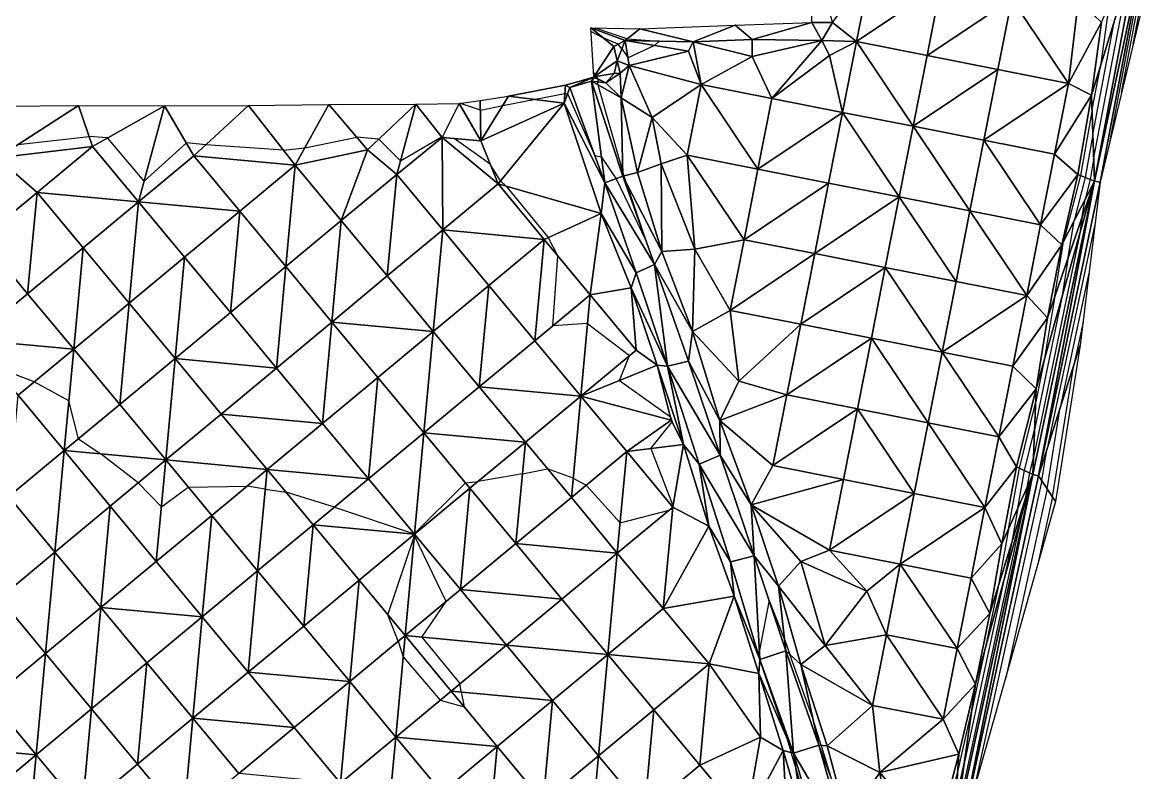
# Model space of a CAD drawing. Extents: x 452550 to 453808, y 451368 to 453069.
# Drawn here: x 453641.5 to 453797.6, y 452101.4 to 452205.6 of the extents above; entities that cross this region are included whole.
import ezdxf

# ---------------------------------------------------------------- set-up
doc = ezdxf.new("R2010")
doc.units = 0
doc.header["$LTSCALE"] = 0.35
doc.header["$MEASUREMENT"] = 0
doc.linetypes.add('DASHED', pattern=[5442.857143, 3628.571429, -1814.285714])
doc.layers.add('Default', color=42, linetype='Continuous', lineweight=25)
doc.layers.add('FPS_Contours-Minor', color=40, linetype='DASHED', lineweight=25)

msp = doc.modelspace()

# ---------------------------------------------------------------- linework, layer by layer
at = {"layer": 'Default', "color": 8, "linetype": 'Continuous', "lineweight": 25}
for points in [[(453789.96, 452195.47, 14.29), (453791.32, 452205.62, 14.32), (453796.8, 452217.73, 12.6)], [(453790.34, 452183.52, 12.57), (453789.96, 452195.47, 14.29), (453796.8, 452217.73, 12.6)], [(453797.58, 452217.56, 12.6), (453790.34, 452183.52, 12.57), (453796.8, 452217.73, 12.6)], [(453797.58, 452217.56, 12.6), (453791.12, 452183.37, 12.57), (453790.34, 452183.52, 12.57)], [(453797.58, 452217.56, 12.6), (453796.7, 452206.58, 14.3), (453791.12, 452183.37, 12.57)], [(453751.12, 452205.56, 14.05), (453751.18, 452214.4, 14.26), (453753.98, 452205.56, 14.11)], [(453759.23, 452212.71, 14.02), (453757.3, 452202.9, 14.06), (453753.98, 452205.56, 14.11)], [(453759.23, 452212.71, 14.02), (453769.04, 452210.78, 14.05), (453757.3, 452202.9, 14.06)], [(453769.04, 452210.78, 14.05), (453767.11, 452200.96, 14.08), (453757.3, 452202.9, 14.06)], [(453769.04, 452210.78, 14.05), (453778.86, 452208.84, 14.13), (453767.11, 452200.96, 14.08)], [(453778.86, 452208.84, 14.13), (453776.92, 452199.03, 14.11), (453767.11, 452200.96, 14.08)], [(453778.86, 452208.84, 14.13), (453786.73, 452197.1, 14.22), (453776.92, 452199.03, 14.11)], [(453786.73, 452197.1, 14.22), (453778.86, 452208.84, 14.13), (453788.07, 452208.46, 14.24)], [(453786.73, 452197.1, 14.22), (453788.07, 452208.46, 14.24), (453791.32, 452205.62, 14.32)], [(453720.85, 452198.02, 14.55), (453720.42, 452204.8, 13.96), (453723.59, 452202.21, 14.04)], [(453720.42, 452204.8, 13.96), (453725.18, 452203.07, 13.94), (453723.59, 452202.21, 14.04)], [(453720.42, 452204.8, 13.96), (453727.23, 452204.68, 14.42), (453725.18, 452203.07, 13.94)], [(453727.23, 452204.68, 14.42), (453734.61, 452202.86, 14.06), (453725.18, 452203.07, 13.94)], [(453727.23, 452204.68, 14.42), (453740.46, 452205.2, 14.27), (453734.61, 452202.86, 14.06)], [(453740.46, 452205.2, 14.27), (453742.82, 452203.22, 14.1), (453734.61, 452202.86, 14.06)], [(453740.46, 452205.2, 14.27), (453751.12, 452205.56, 14.05), (453742.82, 452203.22, 14.1)], [(453751.12, 452205.56, 14.05), (453752.49, 452203.08, 14.21), (453742.82, 452203.22, 14.1)], [(453751.12, 452205.56, 14.05), (453753.98, 452205.56, 14.11), (453752.49, 452203.08, 14.21)], [(453753.98, 452205.56, 14.11), (453757.3, 452202.9, 14.06), (453752.49, 452203.08, 14.21)], [(453789.96, 452195.47, 14.29), (453786.73, 452197.1, 14.22), (453791.32, 452205.62, 14.32)], [(453723.59, 452202.21, 14.04), (453725.18, 452203.07, 13.94), (453724.05, 452200.26, 14.08)], [(453725.18, 452203.07, 13.94), (453725.76, 452199.61, 14.03), (453724.05, 452200.26, 14.08)], [(453733.97, 452201.56, 14.07), (453725.76, 452199.61, 14.03), (453725.18, 452203.07, 13.94)], [(453734.61, 452202.86, 14.06), (453733.97, 452201.56, 14.07), (453725.18, 452203.07, 13.94)], [(453742.82, 452203.22, 14.1), (453742.84, 452200.84, 14.09), (453734.61, 452202.86, 14.06)], [(453752.49, 452203.08, 14.21), (453742.84, 452200.84, 14.09), (453742.82, 452203.22, 14.1)], [(453745.56, 452195.02, 14.04), (453742.84, 452200.84, 14.09), (453752.49, 452203.08, 14.21)], [(453753.55, 452200.98, 14.09), (453745.56, 452195.02, 14.04), (453752.49, 452203.08, 14.21)], [(453757.3, 452202.9, 14.06), (453753.55, 452200.98, 14.09), (453752.49, 452203.08, 14.21)], [(453720.85, 452198.02, 14.55), (453723.59, 452202.21, 14.04), (453724.05, 452200.26, 14.08)], [(453735.74, 452196.95, 14.05), (453725.76, 452199.61, 14.03), (453733.97, 452201.56, 14.07)], [(453735.74, 452196.95, 14.05), (453733.97, 452201.56, 14.07), (453734.61, 452202.86, 14.06)], [(453742.84, 452200.84, 14.09), (453735.74, 452196.95, 14.05), (453734.61, 452202.86, 14.06)], [(453757.3, 452202.9, 14.06), (453755.37, 452193.08, 14.04), (453753.55, 452200.98, 14.09)], [(453757.3, 452202.9, 14.06), (453765.18, 452191.15, 14.07), (453755.37, 452193.08, 14.04)], [(453767.11, 452200.96, 14.08), (453765.18, 452191.15, 14.07), (453757.3, 452202.9, 14.06)], [(453720.85, 452198.02, 14.55), (453724.05, 452200.26, 14.08), (453723.67, 452198.48, 14.18)], [(453724.05, 452200.26, 14.08), (453724.49, 452198.52, 14.15), (453723.67, 452198.48, 14.18)], [(453724.05, 452200.26, 14.08), (453725.76, 452199.61, 14.03), (453724.49, 452198.52, 14.15)], [(453745.56, 452195.02, 14.04), (453735.74, 452196.95, 14.05), (453742.84, 452200.84, 14.09)], [(453755.37, 452193.08, 14.04), (453745.56, 452195.02, 14.04), (453753.55, 452200.98, 14.09)], [(453767.11, 452200.96, 14.08), (453776.92, 452199.03, 14.11), (453765.18, 452191.15, 14.07)], [(453722.48, 452197.16, 14.37), (453720.85, 452198.02, 14.55), (453723.67, 452198.48, 14.18)], [(453722.48, 452197.16, 14.37), (453724.49, 452198.52, 14.15), (453724.63, 452195.1, 14.13)], [(453724.49, 452198.52, 14.15), (453722.48, 452197.16, 14.37), (453723.67, 452198.48, 14.18)], [(453724.49, 452198.52, 14.15), (453725.76, 452199.61, 14.03), (453724.63, 452195.1, 14.13)], [(453725.76, 452199.61, 14.03), (453728.91, 452192.38, 14.08), (453724.63, 452195.1, 14.13)], [(453725.76, 452199.61, 14.03), (453735.74, 452196.95, 14.05), (453728.91, 452192.38, 14.08)], [(453776.92, 452199.03, 14.11), (453774.99, 452189.22, 14.05), (453765.18, 452191.15, 14.07)], [(453776.92, 452199.03, 14.11), (453786.73, 452197.1, 14.22), (453774.99, 452189.22, 14.05)], [(453709, 452195.31, 14.63), (453716.89, 452196.86, 14.62), (453716.89, 452196.84, 14.62)], [(453709, 452195.31, 14.63), (453716.89, 452196.84, 14.62), (453716.69, 452194.34, 14.35)], [(453716.89, 452196.84, 14.62), (453717.48, 452196.53, 14.59), (453716.69, 452194.34, 14.35)], [(453720.75, 452197.92, 14.58), (453716.89, 452196.86, 14.62), (453720.85, 452198.02, 14.55)], [(453716.89, 452196.86, 14.62), (453720.75, 452197.92, 14.58), (453717.48, 452196.53, 14.59)], [(453716.89, 452196.84, 14.62), (453716.89, 452196.86, 14.62), (453717.48, 452196.53, 14.59)], [(453720.75, 452197.92, 14.58), (453720.5, 452197.43, 14.6), (453717.48, 452196.53, 14.59)], [(453720.5, 452197.43, 14.6), (453722.34, 452183.31, 14.47), (453717.48, 452196.53, 14.59)], [(453722.48, 452197.16, 14.37), (453720.5, 452197.43, 14.6), (453720.88, 452197.92, 14.58)], [(453720.5, 452197.43, 14.6), (453720.75, 452197.92, 14.58), (453720.88, 452197.92, 14.58)], [(453720.5, 452197.43, 14.6), (453722.48, 452197.16, 14.37), (453724.63, 452195.1, 14.13)], [(453720.5, 452197.43, 14.6), (453724.88, 452184.21, 14.52), (453722.34, 452183.31, 14.47)], [(453720.5, 452197.43, 14.6), (453724.63, 452195.1, 14.13), (453724.88, 452184.21, 14.52)], [(453720.75, 452197.92, 14.58), (453720.85, 452198.02, 14.55), (453720.88, 452197.92, 14.58)], [(453720.85, 452198.02, 14.55), (453722.48, 452197.16, 14.37), (453720.88, 452197.92, 14.58)], [(453735.74, 452196.95, 14.05), (453733.81, 452187.14, 14.07), (453728.91, 452192.38, 14.08)], [(453735.74, 452196.95, 14.05), (453743.62, 452185.21, 14.02), (453733.81, 452187.14, 14.07)], [(453745.56, 452195.02, 14.04), (453743.62, 452185.21, 14.02), (453735.74, 452196.95, 14.05)], [(453786.73, 452197.1, 14.22), (453784.8, 452187.29, 14.11), (453774.99, 452189.22, 14.05)], [(453784.8, 452187.29, 14.11), (453786.73, 452197.1, 14.22), (453789.96, 452195.47, 14.29)], [(453705.12, 452189.13, 14.02), (453705.06, 452194.71, 14.65), (453709, 452195.31, 14.63)], [(453705.12, 452189.13, 14.02), (453709, 452195.31, 14.63), (453716.69, 452194.34, 14.35)], [(453722.34, 452183.31, 14.47), (453716.69, 452194.34, 14.35), (453717.48, 452196.53, 14.59)], [(453788.06, 452184.43, 14.24), (453784.8, 452187.29, 14.11), (453789.96, 452195.47, 14.29)], [(453788.06, 452184.43, 14.24), (453789.96, 452195.47, 14.29), (453790.34, 452183.52, 12.57)], [(453637.96, 452186.78, 13.9), (453638.57, 452193.93, 14.19), (453649.25, 452194.02, 14.28)], [(453651.21, 452188.36, 13.91), (453637.96, 452186.78, 13.9), (453649.25, 452194.02, 14.28)], [(453651.21, 452188.36, 13.91), (453649.25, 452194.02, 14.28), (453661.22, 452193.98, 14.35)], [(453657.6, 452180.66, 13.9), (453651.21, 452188.36, 13.91), (453661.22, 452193.98, 14.35)], [(453665.29, 452187.05, 13.88), (453657.6, 452180.66, 13.9), (453661.22, 452193.98, 14.35)], [(453665.29, 452187.05, 13.88), (453661.22, 452193.98, 14.35), (453672.9, 452194.02, 14.43)], [(453679.38, 452185.75, 13.85), (453665.29, 452187.05, 13.88), (453672.9, 452194.02, 14.43)], [(453679.38, 452185.75, 13.85), (453672.9, 452194.02, 14.43), (453684.05, 452194.18, 14.36)], [(453689.42, 452187.9, 13.86), (453679.38, 452185.75, 13.85), (453684.05, 452194.18, 14.36)], [(453689.42, 452187.9, 13.86), (453684.05, 452194.18, 14.36), (453696.1, 452194.24, 14.46)], [(453693.46, 452184.44, 13.89), (453689.42, 452187.9, 13.86), (453696.1, 452194.24, 14.46)], [(453699.75, 452189.61, 13.99), (453693.46, 452184.44, 13.89), (453696.1, 452194.24, 14.46)], [(453699.75, 452189.61, 13.99), (453696.1, 452194.24, 14.46), (453702.13, 452194.33, 14.5)], [(453705.12, 452189.13, 14.02), (453699.75, 452189.61, 13.99), (453702.13, 452194.33, 14.5)], [(453705.12, 452189.13, 14.02), (453702.13, 452194.33, 14.5), (453705.06, 452194.71, 14.65)], [(453707.54, 452183.14, 13.99), (453705.12, 452189.13, 14.02), (453716.69, 452194.34, 14.35)], [(453707.54, 452183.14, 13.99), (453716.69, 452194.34, 14.35), (453721.83, 452179.06, 14.16)], [(453716.69, 452194.34, 14.35), (453722.34, 452183.31, 14.47), (453721.83, 452179.06, 14.16)], [(453728.91, 452192.38, 14.08), (453726.88, 452184.73, 14.2), (453724.63, 452195.1, 14.13)], [(453726.88, 452184.73, 14.2), (453724.88, 452184.21, 14.52), (453724.63, 452195.1, 14.13)], [(453745.56, 452195.02, 14.04), (453755.37, 452193.08, 14.04), (453743.62, 452185.21, 14.02)], [(453728.91, 452192.38, 14.08), (453730.18, 452185.93, 14.11), (453726.88, 452184.73, 14.2)], [(453733.81, 452187.14, 14.07), (453730.18, 452185.93, 14.11), (453728.91, 452192.38, 14.08)], [(453755.37, 452193.08, 14.04), (453753.43, 452183.27, 14.01), (453743.62, 452185.21, 14.02)], [(453755.37, 452193.08, 14.04), (453763.25, 452181.34, 14.05), (453753.43, 452183.27, 14.01)], [(453765.18, 452191.15, 14.07), (453763.25, 452181.34, 14.05), (453755.37, 452193.08, 14.04)], [(453765.18, 452191.15, 14.07), (453773.06, 452179.41, 14.06), (453763.25, 452181.34, 14.05)], [(453774.99, 452189.22, 14.05), (453773.06, 452179.41, 14.06), (453765.18, 452191.15, 14.07)], [(453699.85, 452176.75, 13.9), (453693.46, 452184.44, 13.89), (453699.75, 452189.61, 13.99)], [(453707.54, 452183.14, 13.99), (453699.85, 452176.75, 13.9), (453699.75, 452189.61, 13.99)], [(453705.12, 452189.13, 14.02), (453707.54, 452183.14, 13.99), (453699.75, 452189.61, 13.99)], [(453774.99, 452189.22, 14.05), (453782.87, 452177.48, 14.16), (453773.06, 452179.41, 14.06)], [(453784.8, 452187.29, 14.11), (453782.87, 452177.48, 14.16), (453774.99, 452189.22, 14.05)], [(453651.21, 452188.36, 13.91), (453643.52, 452181.97, 13.94), (453637.96, 452186.78, 13.9)], [(453651.21, 452188.36, 13.91), (453657.6, 452180.66, 13.9), (453643.52, 452181.97, 13.94)], [(453685.76, 452178.05, 13.87), (453679.38, 452185.75, 13.85), (453689.42, 452187.9, 13.86)], [(453693.46, 452184.44, 13.89), (453685.76, 452178.05, 13.87), (453689.42, 452187.9, 13.86)], [(453643.52, 452181.97, 13.94), (453635.82, 452175.58, 13.92), (453637.96, 452186.78, 13.9)], [(453665.29, 452187.05, 13.88), (453671.68, 452179.36, 13.89), (453657.6, 452180.66, 13.9)], [(453665.29, 452187.05, 13.88), (453679.38, 452185.75, 13.85), (453671.68, 452179.36, 13.89)], [(453730.18, 452185.93, 14.11), (453730.28, 452173.77, 14.24), (453726.88, 452184.73, 14.2)], [(453730.18, 452185.93, 14.11), (453733.81, 452187.14, 14.07), (453734.86, 452174.09, 14.13)], [(453730.18, 452185.93, 14.11), (453734.86, 452174.09, 14.13), (453730.28, 452173.77, 14.24)], [(453743.62, 452185.21, 14.02), (453741.69, 452175.39, 14.07), (453733.81, 452187.14, 14.07)], [(453733.81, 452187.14, 14.07), (453741.69, 452175.39, 14.07), (453734.86, 452174.09, 14.13)], [(453782.87, 452177.48, 14.16), (453784.8, 452187.29, 14.11), (453788.06, 452184.43, 14.24)], [(453671.68, 452179.36, 13.89), (453679.38, 452185.75, 13.85), (453678.07, 452171.66, 13.91)], [(453679.38, 452185.75, 13.85), (453685.76, 452178.05, 13.87), (453678.07, 452171.66, 13.91)], [(453685.76, 452178.05, 13.87), (453693.46, 452184.44, 13.89), (453692.15, 452170.36, 13.92)], [(453693.46, 452184.44, 13.89), (453699.85, 452176.75, 13.9), (453692.15, 452170.36, 13.92)], [(453724.88, 452184.21, 14.52), (453726.88, 452184.73, 14.2), (453730.28, 452173.77, 14.24)], [(453743.62, 452185.21, 14.02), (453753.43, 452183.27, 14.01), (453741.69, 452175.39, 14.07)], [(453785.81, 452174.7, 14.08), (453782.87, 452177.48, 14.16), (453788.06, 452184.43, 14.24)], [(453790.34, 452183.52, 12.57), (453785.81, 452174.7, 14.08), (453788.06, 452184.43, 14.24)], [(453707.54, 452183.14, 13.99), (453713.93, 452175.44, 13.99), (453699.85, 452176.75, 13.9)], [(453721.83, 452179.06, 14.16), (453713.93, 452175.44, 13.99), (453707.54, 452183.14, 13.99)], [(453726.69, 452170.8, 14.43), (453721.83, 452179.06, 14.16), (453722.34, 452183.31, 14.47)], [(453722.34, 452183.31, 14.47), (453724.88, 452184.21, 14.52), (453729.25, 452171.94, 14.49)], [(453729.25, 452171.94, 14.49), (453726.69, 452170.8, 14.43), (453722.34, 452183.31, 14.47)], [(453724.88, 452184.21, 14.52), (453730.28, 452173.77, 14.24), (453729.25, 452171.94, 14.49)], [(453753.43, 452183.27, 14.01), (453751.5, 452173.46, 14.02), (453741.69, 452175.39, 14.07)], [(453753.43, 452183.27, 14.01), (453763.25, 452181.34, 14.05), (453751.5, 452173.46, 14.02)], [(453781.79, 452142.8, 12.69), (453782.26, 452154.67, 14.23), (453790.34, 452183.52, 12.57)], [(453782.57, 452142.63, 12.69), (453781.79, 452142.8, 12.69), (453790.34, 452183.52, 12.57)], [(453782.26, 452154.67, 14.23), (453783.85, 452164.56, 14.24), (453790.34, 452183.52, 12.57)], [(453790.34, 452183.52, 12.57), (453791.12, 452183.37, 12.57), (453782.57, 452142.63, 12.69)], [(453791.12, 452183.37, 12.57), (453788.38, 452160.77, 14.24), (453782.57, 452142.63, 12.69)], [(453783.85, 452164.56, 14.24), (453785.81, 452174.7, 14.08), (453790.34, 452183.52, 12.57)], [(453635.82, 452175.58, 13.92), (453643.52, 452181.97, 13.94), (453642.21, 452167.89, 13.96)], [(453643.52, 452181.97, 13.94), (453649.91, 452174.27, 13.9), (453642.21, 452167.89, 13.96)], [(453643.52, 452181.97, 13.94), (453657.6, 452180.66, 13.9), (453649.91, 452174.27, 13.9)], [(453763.25, 452181.34, 14.05), (453761.31, 452171.53, 14.04), (453751.5, 452173.46, 14.02)], [(453763.25, 452181.34, 14.05), (453771.13, 452169.6, 14.07), (453761.31, 452171.53, 14.04)], [(453773.06, 452179.41, 14.06), (453771.13, 452169.6, 14.07), (453763.25, 452181.34, 14.05)], [(453649.91, 452174.27, 13.9), (453657.6, 452180.66, 13.9), (453656.29, 452166.58, 13.94)], [(453657.6, 452180.66, 13.9), (453663.99, 452172.97, 13.92), (453656.29, 452166.58, 13.94)], [(453657.6, 452180.66, 13.9), (453671.68, 452179.36, 13.89), (453663.99, 452172.97, 13.92)], [(453663.99, 452172.97, 13.92), (453671.68, 452179.36, 13.89), (453670.38, 452165.28, 13.95)], [(453671.68, 452179.36, 13.89), (453678.07, 452171.66, 13.91), (453670.38, 452165.28, 13.95)], [(453678.07, 452171.66, 13.91), (453685.76, 452178.05, 13.87), (453684.46, 452163.97, 13.92)], [(453685.76, 452178.05, 13.87), (453692.15, 452170.36, 13.92), (453684.46, 452163.97, 13.92)], [(453720.32, 452167.75, 14.03), (453713.93, 452175.44, 13.99), (453721.83, 452179.06, 14.16)], [(453720.32, 452167.75, 14.03), (453721.83, 452179.06, 14.16), (453726, 452168.71, 14.15)], [(453721.83, 452179.06, 14.16), (453726.69, 452170.8, 14.43), (453726, 452168.71, 14.15)], [(453773.06, 452179.41, 14.06), (453780.94, 452167.66, 14.18), (453771.13, 452169.6, 14.07)], [(453782.87, 452177.48, 14.16), (453780.94, 452167.66, 14.18), (453773.06, 452179.41, 14.06)], [(453692.15, 452170.36, 13.92), (453699.85, 452176.75, 13.9), (453698.54, 452162.67, 13.98)], [(453699.85, 452176.75, 13.9), (453706.23, 452169.05, 13.97), (453698.54, 452162.67, 13.98)], [(453699.85, 452176.75, 13.9), (453713.93, 452175.44, 13.99), (453706.23, 452169.05, 13.97)], [(453780.94, 452167.66, 14.18), (453782.87, 452177.48, 14.16), (453785.81, 452174.7, 14.08)], [(453635.82, 452175.58, 13.92), (453642.21, 452167.89, 13.96), (453634.52, 452161.5, 13.99)], [(453706.23, 452169.05, 13.97), (453713.93, 452175.44, 13.99), (453712.62, 452161.36, 13.99)], [(453713.93, 452175.44, 13.99), (453720.32, 452167.75, 14.03), (453712.62, 452161.36, 13.99)], [(453741.69, 452175.39, 14.07), (453739.76, 452165.58, 14.06), (453734.86, 452174.09, 14.13)], [(453741.69, 452175.39, 14.07), (453751.5, 452173.46, 14.02), (453739.76, 452165.58, 14.06)], [(453642.21, 452167.89, 13.96), (453649.91, 452174.27, 13.9), (453648.6, 452160.19, 13.98)], [(453649.91, 452174.27, 13.9), (453656.29, 452166.58, 13.94), (453648.6, 452160.19, 13.98)], [(453734.54, 452162.64, 14.2), (453729.25, 452171.94, 14.49), (453730.28, 452173.77, 14.24)], [(453734.86, 452174.09, 14.13), (453734.54, 452162.64, 14.2), (453730.28, 452173.77, 14.24)], [(453734.86, 452174.09, 14.13), (453739.76, 452165.58, 14.06), (453734.54, 452162.64, 14.2)], [(453751.5, 452173.46, 14.02), (453749.57, 452163.65, 14.04), (453739.76, 452165.58, 14.06)], [(453751.5, 452173.46, 14.02), (453761.31, 452171.53, 14.04), (453749.57, 452163.65, 14.04)], [(453783.85, 452164.56, 14.24), (453780.94, 452167.66, 14.18), (453785.81, 452174.7, 14.08)], [(453656.29, 452166.58, 13.94), (453663.99, 452172.97, 13.92), (453662.68, 452158.89, 13.94)], [(453663.99, 452172.97, 13.92), (453670.38, 452165.28, 13.95), (453662.68, 452158.89, 13.94)], [(453729.25, 452171.94, 14.49), (453731.06, 452157.83, 14.39), (453726.69, 452170.8, 14.43)], [(453729.25, 452171.94, 14.49), (453733.97, 452158.53, 14.47), (453731.06, 452157.83, 14.39)], [(453729.25, 452171.94, 14.49), (453734.54, 452162.64, 14.2), (453733.97, 452158.53, 14.47)], [(453670.38, 452165.28, 13.95), (453678.07, 452171.66, 13.91), (453676.77, 452157.58, 13.95)], [(453678.07, 452171.66, 13.91), (453684.46, 452163.97, 13.92), (453676.77, 452157.58, 13.95)], [(453692.15, 452170.36, 13.92), (453698.54, 452162.67, 13.98), (453684.46, 452163.97, 13.92)], [(453731.06, 452157.83, 14.39), (453726, 452168.71, 14.15), (453726.69, 452170.8, 14.43)], [(453761.31, 452171.53, 14.04), (453759.38, 452161.72, 14.05), (453749.57, 452163.65, 14.04)], [(453761.31, 452171.53, 14.04), (453769.19, 452159.79, 14.1), (453759.38, 452161.72, 14.05)], [(453771.13, 452169.6, 14.07), (453769.19, 452159.79, 14.1), (453761.31, 452171.53, 14.04)], [(453698.54, 452162.67, 13.98), (453706.23, 452169.05, 13.97), (453704.93, 452154.97, 13.97)], [(453706.23, 452169.05, 13.97), (453712.62, 452161.36, 13.99), (453704.93, 452154.97, 13.97)], [(453726.7, 452160.05, 14.01), (453720.32, 452167.75, 14.03), (453726, 452168.71, 14.15)], [(453726, 452168.71, 14.15), (453731.06, 452157.83, 14.39), (453729.62, 452157.98, 14.07)], [(453726.7, 452160.05, 14.01), (453726, 452168.71, 14.15), (453729.62, 452157.98, 14.07)], [(453771.13, 452169.6, 14.07), (453780.94, 452167.66, 14.18), (453769.19, 452159.79, 14.1)], [(453642.21, 452167.89, 13.96), (453648.6, 452160.19, 13.98), (453634.52, 452161.5, 13.99)], [(453712.62, 452161.36, 13.99), (453720.32, 452167.75, 14.03), (453719.01, 452153.67, 13.93)], [(453720.32, 452167.75, 14.03), (453726.7, 452160.05, 14.01), (453719.01, 452153.67, 13.93)], [(453780.94, 452167.66, 14.18), (453779, 452157.85, 14.18), (453769.19, 452159.79, 14.1)], [(453779, 452157.85, 14.18), (453780.94, 452167.66, 14.18), (453783.85, 452164.56, 14.24)], [(453648.6, 452160.19, 13.98), (453656.29, 452166.58, 13.94), (453654.99, 452152.5, 13.95)], [(453656.29, 452166.58, 13.94), (453662.68, 452158.89, 13.94), (453654.99, 452152.5, 13.95)], [(453739.76, 452165.58, 14.06), (453740.97, 452155.76, 14.07), (453734.54, 452162.64, 14.2)], [(453739.76, 452165.58, 14.06), (453749.57, 452163.65, 14.04), (453740.97, 452155.76, 14.07)], [(453670.38, 452165.28, 13.95), (453676.77, 452157.58, 13.95), (453662.68, 452158.89, 13.94)], [(453676.77, 452157.58, 13.95), (453684.46, 452163.97, 13.92), (453683.15, 452149.89, 13.95)], [(453684.46, 452163.97, 13.92), (453690.85, 452156.28, 13.94), (453683.15, 452149.89, 13.95)], [(453684.46, 452163.97, 13.92), (453698.54, 452162.67, 13.98), (453690.85, 452156.28, 13.94)], [(453782.26, 452154.67, 14.23), (453779, 452157.85, 14.18), (453783.85, 452164.56, 14.24)], [(453690.85, 452156.28, 13.94), (453698.54, 452162.67, 13.98), (453697.24, 452148.58, 13.97)], [(453698.54, 452162.67, 13.98), (453704.93, 452154.97, 13.97), (453697.24, 452148.58, 13.97)], [(453738.32, 452150.3, 14.17), (453733.97, 452158.53, 14.47), (453734.54, 452162.64, 14.2)], [(453740.97, 452155.76, 14.07), (453738.32, 452150.3, 14.17), (453734.54, 452162.64, 14.2)], [(453749.57, 452163.65, 14.04), (453747.64, 452153.84, 14.06), (453740.97, 452155.76, 14.07)], [(453749.57, 452163.65, 14.04), (453759.38, 452161.72, 14.05), (453747.64, 452153.84, 14.06)], [(453634.52, 452161.5, 13.99), (453648.6, 452160.19, 13.98), (453640.91, 452153.8, 14.01)], [(453712.62, 452161.36, 13.99), (453719.01, 452153.67, 13.93), (453704.93, 452154.97, 13.97)], [(453759.38, 452161.72, 14.05), (453757.45, 452151.91, 14.05), (453747.64, 452153.84, 14.06)], [(453759.38, 452161.72, 14.05), (453767.26, 452149.97, 14.08), (453757.45, 452151.91, 14.05)], [(453769.19, 452159.79, 14.1), (453767.26, 452149.97, 14.08), (453759.38, 452161.72, 14.05)], [(453640.91, 452153.8, 14.01), (453648.6, 452160.19, 13.98), (453647.3, 452146.11, 14.02)], [(453648.6, 452160.19, 13.98), (453654.99, 452152.5, 13.95), (453647.3, 452146.11, 14.02)], [(453719.01, 452153.67, 13.93), (453726.7, 452160.05, 14.01), (453729.62, 452157.98, 14.07)], [(453769.19, 452159.79, 14.1), (453777.07, 452148.04, 14.14), (453767.26, 452149.97, 14.08)], [(453779, 452157.85, 14.18), (453777.07, 452148.04, 14.14), (453769.19, 452159.79, 14.1)], [(453788.38, 452160.77, 14.24), (453784.95, 452139.05, 14.29), (453782.57, 452142.63, 12.69)], [(453654.99, 452152.5, 13.95), (453662.68, 452158.89, 13.94), (453661.38, 452144.81, 13.97)], [(453662.68, 452158.89, 13.94), (453669.07, 452151.19, 13.94), (453661.38, 452144.81, 13.97)], [(453662.68, 452158.89, 13.94), (453676.77, 452157.58, 13.95), (453669.07, 452151.19, 13.94)], [(453731.58, 452150.33, 14), (453719.01, 452153.67, 13.93), (453729.62, 452157.98, 14.07)], [(453731.58, 452150.33, 14), (453729.62, 452157.98, 14.07), (453733.3, 452146.98, 14.06)], [(453729.62, 452157.98, 14.07), (453731.06, 452157.83, 14.39), (453733.3, 452146.98, 14.06)], [(453731.06, 452157.83, 14.39), (453733.97, 452158.53, 14.47), (453738.37, 452145.48, 14.43)], [(453735.44, 452144.21, 14.35), (453733.3, 452146.98, 14.06), (453731.06, 452157.83, 14.39)], [(453738.37, 452145.48, 14.43), (453735.44, 452144.21, 14.35), (453731.06, 452157.83, 14.39)], [(453733.97, 452158.53, 14.47), (453738.32, 452150.3, 14.17), (453738.37, 452145.48, 14.43)], [(453777.07, 452148.04, 14.14), (453779, 452157.85, 14.18), (453782.26, 452154.67, 14.23)], [(453676.77, 452157.58, 13.95), (453683.15, 452149.89, 13.95), (453669.07, 452151.19, 13.94)], [(453683.15, 452149.89, 13.95), (453690.85, 452156.28, 13.94), (453689.54, 452142.2, 13.96)], [(453690.85, 452156.28, 13.94), (453697.24, 452148.58, 13.97), (453689.54, 452142.2, 13.96)], [(453704.93, 452154.97, 13.97), (453711.32, 452147.28, 13.98), (453697.24, 452148.58, 13.97)], [(453704.93, 452154.97, 13.97), (453719.01, 452153.67, 13.93), (453711.32, 452147.28, 13.98)], [(453740.97, 452155.76, 14.07), (453747.64, 452153.84, 14.06), (453738.32, 452150.3, 14.17)], [(453779.51, 452143.86, 14.31), (453777.07, 452148.04, 14.14), (453782.26, 452154.67, 14.23)], [(453779.51, 452143.86, 14.31), (453782.26, 452154.67, 14.23), (453781.79, 452142.8, 12.69)], [(453640.91, 452153.8, 14.01), (453647.3, 452146.11, 14.02), (453639.6, 452139.72, 14.03)], [(453711.32, 452147.28, 13.98), (453719.01, 452153.67, 13.93), (453717.71, 452139.58, 14.02)], [(453719.01, 452153.67, 13.93), (453725.4, 452145.97, 13.95), (453717.71, 452139.58, 14.02)], [(453725.4, 452145.97, 13.95), (453719.01, 452153.67, 13.93), (453731.58, 452150.33, 14)], [(453747.64, 452153.84, 14.06), (453745.7, 452144.03, 14.06), (453738.32, 452150.3, 14.17)], [(453747.64, 452153.84, 14.06), (453757.45, 452151.91, 14.05), (453745.7, 452144.03, 14.06)], [(453654.99, 452152.5, 13.95), (453661.38, 452144.81, 13.97), (453647.3, 452146.11, 14.02)], [(453757.45, 452151.91, 14.05), (453755.52, 452142.09, 14.06), (453745.7, 452144.03, 14.06)], [(453757.45, 452151.91, 14.05), (453765.33, 452140.16, 14.08), (453755.52, 452142.09, 14.06)], [(453767.26, 452149.97, 14.08), (453765.33, 452140.16, 14.08), (453757.45, 452151.91, 14.05)], [(453669.07, 452151.19, 13.94), (453675.46, 452143.5, 13.98), (453661.38, 452144.81, 13.97)], [(453669.07, 452151.19, 13.94), (453683.15, 452149.89, 13.95), (453675.46, 452143.5, 13.98)], [(453683.15, 452149.89, 13.95), (453689.54, 452142.2, 13.96), (453675.46, 452143.5, 13.98)], [(453725.4, 452145.97, 13.95), (453731.58, 452150.33, 14), (453733.3, 452146.98, 14.06)], [(453742.7, 452138.57, 14.14), (453738.37, 452145.48, 14.43), (453738.32, 452150.3, 14.17)], [(453745.7, 452144.03, 14.06), (453742.7, 452138.57, 14.14), (453738.32, 452150.3, 14.17)], [(453767.26, 452149.97, 14.08), (453775.14, 452138.23, 14.03), (453765.33, 452140.16, 14.08)], [(453777.07, 452148.04, 14.14), (453775.14, 452138.23, 14.03), (453767.26, 452149.97, 14.08)], [(453689.54, 452142.2, 13.96), (453697.24, 452148.58, 13.97), (453695.93, 452134.5, 14)], [(453697.24, 452148.58, 13.97), (453703.62, 452140.89, 14), (453695.93, 452134.5, 14)], [(453697.24, 452148.58, 13.97), (453711.32, 452147.28, 13.98), (453703.62, 452140.89, 14)], [(453703.62, 452140.89, 14), (453711.32, 452147.28, 13.98), (453710.01, 452133.2, 14.04)], [(453711.32, 452147.28, 13.98), (453717.71, 452139.58, 14.02), (453710.01, 452133.2, 14.04)], [(453731.79, 452138.28, 14), (453725.4, 452145.97, 13.95), (453733.3, 452146.98, 14.06)], [(453731.79, 452138.28, 14), (453733.3, 452146.98, 14.06), (453736.78, 452135.62, 14.11)], [(453733.3, 452146.98, 14.06), (453735.44, 452144.21, 14.35), (453736.78, 452135.62, 14.11)], [(453775.14, 452138.23, 14.03), (453777.07, 452148.04, 14.14), (453779.51, 452143.86, 14.31)], [(453639.6, 452139.72, 14.03), (453647.3, 452146.11, 14.02), (453645.99, 452132.03, 14.07)], [(453647.3, 452146.11, 14.02), (453653.68, 452138.42, 14.03), (453645.99, 452132.03, 14.07)], [(453647.3, 452146.11, 14.02), (453661.38, 452144.81, 13.97), (453653.68, 452138.42, 14.03)], [(453717.71, 452139.58, 14.02), (453725.4, 452145.97, 13.95), (453724.09, 452131.89, 14.02)], [(453725.4, 452145.97, 13.95), (453731.79, 452138.28, 14), (453724.09, 452131.89, 14.02)], [(453735.44, 452144.21, 14.35), (453738.37, 452145.48, 14.43), (453743.11, 452131.49, 14.45)], [(453738.37, 452145.48, 14.43), (453742.7, 452138.57, 14.14), (453743.11, 452131.49, 14.45)], [(453653.68, 452138.42, 14.03), (453661.38, 452144.81, 13.97), (453660.07, 452130.72, 14.04)], [(453661.38, 452144.81, 13.97), (453667.77, 452137.11, 14.03), (453660.07, 452130.72, 14.04)], [(453661.38, 452144.81, 13.97), (453675.46, 452143.5, 13.98), (453667.77, 452137.11, 14.03)], [(453743.11, 452131.49, 14.45), (453739.79, 452130.68, 14.39), (453735.44, 452144.21, 14.35)], [(453739.79, 452130.68, 14.39), (453736.78, 452135.62, 14.11), (453735.44, 452144.21, 14.35)], [(453745.7, 452144.03, 14.06), (453755.52, 452142.09, 14.06), (453742.7, 452138.57, 14.14)], [(453777.51, 452133.18, 14.35), (453775.14, 452138.23, 14.03), (453779.51, 452143.86, 14.31)], [(453781.79, 452142.8, 12.69), (453777.51, 452133.18, 14.35), (453779.51, 452143.86, 14.31)], [(453667.77, 452137.11, 14.03), (453675.46, 452143.5, 13.98), (453674.15, 452129.42, 14.08)], [(453675.46, 452143.5, 13.98), (453681.85, 452135.81, 14.03), (453674.15, 452129.42, 14.08)], [(453675.46, 452143.5, 13.98), (453689.54, 452142.2, 13.96), (453681.85, 452135.81, 14.03)], [(453689.54, 452142.2, 13.96), (453695.93, 452134.5, 14), (453681.85, 452135.81, 14.03)], [(453755.52, 452142.09, 14.06), (453753.58, 452132.28, 14.13), (453742.7, 452138.57, 14.14)], [(453755.52, 452142.09, 14.06), (453765.33, 452140.16, 14.08), (453753.58, 452132.28, 14.13)], [(453770.7, 452091.62, 12.76), (453773.84, 452113.68, 14.24), (453781.79, 452142.8, 12.69)], [(453771.48, 452091.45, 12.76), (453770.7, 452091.62, 12.76), (453781.79, 452142.8, 12.69)], [(453781.79, 452142.8, 12.69), (453782.57, 452142.63, 12.69), (453771.48, 452091.45, 12.76)], [(453782.57, 452142.63, 12.69), (453784.95, 452139.05, 14.29), (453771.48, 452091.45, 12.76)], [(453773.84, 452113.68, 14.24), (453775.82, 452123.47, 14.31), (453781.79, 452142.8, 12.69)], [(453775.82, 452123.47, 14.31), (453777.51, 452133.18, 14.35), (453781.79, 452142.8, 12.69)], [(453695.93, 452134.5, 14), (453703.62, 452140.89, 14), (453702.32, 452126.81, 14)], [(453703.62, 452140.89, 14), (453710.01, 452133.2, 14.04), (453702.32, 452126.81, 14)], [(453639.6, 452139.72, 14.03), (453645.99, 452132.03, 14.07), (453638.3, 452125.64, 14.05)], [(453717.71, 452139.58, 14.02), (453724.09, 452131.89, 14.02), (453710.01, 452133.2, 14.04)], [(453765.33, 452140.16, 14.08), (453763.39, 452130.35, 14.12), (453753.58, 452132.28, 14.13)], [(453765.33, 452140.16, 14.08), (453775.14, 452138.23, 14.03), (453763.39, 452130.35, 14.12)], [(453645.99, 452132.03, 14.07), (453653.68, 452138.42, 14.03), (453652.38, 452124.34, 14.07)], [(453653.68, 452138.42, 14.03), (453660.07, 452130.72, 14.04), (453652.38, 452124.34, 14.07)], [(453724.09, 452131.89, 14.02), (453731.79, 452138.28, 14), (453730.48, 452124.2, 14.06)], [(453730.48, 452124.2, 14.06), (453731.79, 452138.28, 14), (453736.78, 452135.62, 14.11)], [(453753.58, 452132.28, 14.13), (453749.58, 452130.73, 14.14), (453742.7, 452138.57, 14.14)], [(453746.47, 452127.31, 14.22), (453743.11, 452131.49, 14.45), (453742.7, 452138.57, 14.14)], [(453749.58, 452130.73, 14.14), (453746.47, 452127.31, 14.22), (453742.7, 452138.57, 14.14)], [(453775.14, 452138.23, 14.03), (453773.21, 452128.42, 14.29), (453763.39, 452130.35, 14.12)], [(453773.21, 452128.42, 14.29), (453775.14, 452138.23, 14.03), (453777.51, 452133.18, 14.35)], [(453660.07, 452130.72, 14.04), (453667.77, 452137.11, 14.03), (453666.46, 452123.03, 14.07)], [(453667.77, 452137.11, 14.03), (453674.15, 452129.42, 14.08), (453666.46, 452123.03, 14.07)], [(453674.15, 452129.42, 14.08), (453681.85, 452135.81, 14.03), (453680.54, 452121.73, 14.1)], [(453681.85, 452135.81, 14.03), (453688.24, 452128.11, 14.02), (453680.54, 452121.73, 14.1)], [(453681.85, 452135.81, 14.03), (453695.93, 452134.5, 14), (453688.24, 452128.11, 14.02)], [(453688.24, 452128.11, 14.02), (453695.93, 452134.5, 14), (453694.62, 452120.42, 13.99)], [(453695.93, 452134.5, 14), (453702.32, 452126.81, 14), (453694.62, 452120.42, 13.99)], [(453730.48, 452124.2, 14.06), (453736.78, 452135.62, 14.11), (453740.32, 452125.91, 14.2)], [(453736.78, 452135.62, 14.11), (453739.79, 452130.68, 14.39), (453740.32, 452125.91, 14.2)], [(453710.01, 452133.2, 14.04), (453716.4, 452125.5, 14.11), (453702.32, 452126.81, 14)], [(453710.01, 452133.2, 14.04), (453724.09, 452131.89, 14.02), (453716.4, 452125.5, 14.11)], [(453775.82, 452123.47, 14.31), (453773.21, 452128.42, 14.29), (453777.51, 452133.18, 14.35)], [(453638.3, 452125.64, 14.05), (453645.99, 452132.03, 14.07), (453644.69, 452117.95, 14.08)], [(453645.99, 452132.03, 14.07), (453652.38, 452124.34, 14.07), (453644.69, 452117.95, 14.08)], [(453716.4, 452125.5, 14.11), (453724.09, 452131.89, 14.02), (453722.79, 452117.81, 14.22)], [(453724.09, 452131.89, 14.02), (453730.48, 452124.2, 14.06), (453722.79, 452117.81, 14.22)], [(453743.11, 452131.49, 14.45), (453743.9, 452117.09, 14.51), (453739.79, 452130.68, 14.39)], [(453743.11, 452131.49, 14.45), (453746.47, 452127.31, 14.22), (453747.5, 452118.3, 14.56)], [(453743.11, 452131.49, 14.45), (453747.5, 452118.3, 14.56), (453743.9, 452117.09, 14.51)], [(453749.58, 452130.73, 14.14), (453753.58, 452132.28, 14.13), (453758.76, 452126.58, 14.15)], [(453753.58, 452132.28, 14.13), (453763.39, 452130.35, 14.12), (453758.76, 452126.58, 14.15)], [(453660.07, 452130.72, 14.04), (453666.46, 452123.03, 14.07), (453652.38, 452124.34, 14.07)], [(453743.9, 452117.09, 14.51), (453740.32, 452125.91, 14.2), (453739.79, 452130.68, 14.39)], [(453749.58, 452130.73, 14.14), (453752.96, 452119.06, 14.19), (453746.47, 452127.31, 14.22)], [(453752.96, 452119.06, 14.19), (453749.58, 452130.73, 14.14), (453758.76, 452126.58, 14.15)], [(453763.39, 452130.35, 14.12), (453761.46, 452120.54, 14.12), (453758.76, 452126.58, 14.15)], [(453763.39, 452130.35, 14.12), (453771.27, 452118.61, 14.17), (453761.46, 452120.54, 14.12)], [(453773.21, 452128.42, 14.29), (453771.27, 452118.61, 14.17), (453763.39, 452130.35, 14.12)], [(453666.46, 452123.03, 14.07), (453674.15, 452129.42, 14.08), (453672.85, 452115.34, 14.12)], [(453674.15, 452129.42, 14.08), (453680.54, 452121.73, 14.1), (453672.85, 452115.34, 14.12)], [(453680.54, 452121.73, 14.1), (453688.24, 452128.11, 14.02), (453686.93, 452114.03, 14.1)], [(453688.24, 452128.11, 14.02), (453694.62, 452120.42, 13.99), (453686.93, 452114.03, 14.1)], [(453771.27, 452118.61, 14.17), (453773.21, 452128.42, 14.29), (453775.82, 452123.47, 14.31)], [(453702.32, 452126.81, 14), (453708.71, 452119.11, 14.07), (453694.62, 452120.42, 13.99)], [(453702.32, 452126.81, 14), (453716.4, 452125.5, 14.11), (453708.71, 452119.11, 14.07)], [(453749.58, 452116.41, 14.32), (453747.5, 452118.3, 14.56), (453746.47, 452127.31, 14.22)], [(453752.96, 452119.06, 14.19), (453749.58, 452116.41, 14.32), (453746.47, 452127.31, 14.22)], [(453761.46, 452120.54, 14.12), (453752.96, 452119.06, 14.19), (453758.76, 452126.58, 14.15)], [(453638.3, 452125.64, 14.05), (453644.69, 452117.95, 14.08), (453636.99, 452111.56, 14.07)], [(453716.4, 452125.5, 14.11), (453722.79, 452117.81, 14.22), (453708.71, 452119.11, 14.07)], [(453736.87, 452116.5, 14.11), (453730.48, 452124.2, 14.06), (453740.32, 452125.91, 14.2)], [(453736.87, 452116.5, 14.11), (453740.32, 452125.91, 14.2), (453743.73, 452115.16, 14.21)], [(453740.32, 452125.91, 14.2), (453743.9, 452117.09, 14.51), (453743.73, 452115.16, 14.21)], [(453644.69, 452117.95, 14.08), (453652.38, 452124.34, 14.07), (453651.07, 452110.25, 14.09)], [(453652.38, 452124.34, 14.07), (453658.77, 452116.64, 14.04), (453651.07, 452110.25, 14.09)], [(453652.38, 452124.34, 14.07), (453666.46, 452123.03, 14.07), (453658.77, 452116.64, 14.04)], [(453730.48, 452124.2, 14.06), (453736.87, 452116.5, 14.11), (453722.79, 452117.81, 14.22)], [(453773.84, 452113.68, 14.24), (453771.27, 452118.61, 14.17), (453775.82, 452123.47, 14.31)], [(453658.77, 452116.64, 14.04), (453666.46, 452123.03, 14.07), (453665.16, 452108.95, 14.09)], [(453666.46, 452123.03, 14.07), (453672.85, 452115.34, 14.12), (453665.16, 452108.95, 14.09)], [(453680.54, 452121.73, 14.1), (453686.93, 452114.03, 14.1), (453672.85, 452115.34, 14.12)], [(453686.93, 452114.03, 14.1), (453694.62, 452120.42, 13.99), (453693.32, 452106.34, 14.05)], [(453694.62, 452120.42, 13.99), (453701.01, 452112.73, 13.99), (453693.32, 452106.34, 14.05)], [(453694.62, 452120.42, 13.99), (453708.71, 452119.11, 14.07), (453701.01, 452112.73, 13.99)], [(453761.46, 452120.54, 14.12), (453759.53, 452110.73, 14.17), (453752.96, 452119.06, 14.19)], [(453761.46, 452120.54, 14.12), (453769.34, 452108.8, 14.19), (453759.53, 452110.73, 14.17)], [(453771.27, 452118.61, 14.17), (453769.34, 452108.8, 14.19), (453761.46, 452120.54, 14.12)], [(453708.71, 452119.11, 14.07), (453715.09, 452111.42, 14.12), (453701.01, 452112.73, 13.99)], [(453708.71, 452119.11, 14.07), (453722.79, 452117.81, 14.22), (453715.09, 452111.42, 14.12)], [(453752.96, 452119.06, 14.19), (453759.53, 452110.73, 14.17), (453749.58, 452116.41, 14.32)], [(453636.99, 452111.56, 14.07), (453644.69, 452117.95, 14.08), (453643.38, 452103.87, 14.11)], [(453644.69, 452117.95, 14.08), (453651.07, 452110.25, 14.09), (453643.38, 452103.87, 14.11)], [(453715.09, 452111.42, 14.12), (453722.79, 452117.81, 14.22), (453721.48, 452103.73, 14.17)], [(453722.79, 452117.81, 14.22), (453729.18, 452110.12, 14.22), (453721.48, 452103.73, 14.17)], [(453722.79, 452117.81, 14.22), (453736.87, 452116.5, 14.11), (453729.18, 452110.12, 14.22)], [(453747.5, 452118.3, 14.56), (453748.58, 452104.08, 14.57), (453743.9, 452117.09, 14.51)], [(453747.5, 452118.3, 14.56), (453749.58, 452116.41, 14.32), (453752.09, 452105.19, 14.59)], [(453747.5, 452118.3, 14.56), (453752.09, 452105.19, 14.59), (453748.58, 452104.08, 14.57)], [(453769.34, 452108.8, 14.19), (453771.27, 452118.61, 14.17), (453773.84, 452113.68, 14.24)], [(453651.07, 452110.25, 14.09), (453658.77, 452116.64, 14.04), (453657.46, 452102.56, 14.08)], [(453658.77, 452116.64, 14.04), (453665.16, 452108.95, 14.09), (453657.46, 452102.56, 14.08)], [(453729.18, 452110.12, 14.22), (453736.87, 452116.5, 14.11), (453735.56, 452102.42, 14.19)], [(453735.56, 452102.42, 14.19), (453736.87, 452116.5, 14.11), (453743.99, 452106.3, 14.22)], [(453743.99, 452106.3, 14.22), (453736.87, 452116.5, 14.11), (453743.73, 452115.16, 14.21)], [(453748.58, 452104.08, 14.57), (453743.73, 452115.16, 14.21), (453743.9, 452117.09, 14.51)], [(453759.53, 452110.73, 14.17), (453753.22, 452105.12, 14.25), (453749.58, 452116.41, 14.32)], [(453753.22, 452105.12, 14.25), (453752.09, 452105.19, 14.59), (453749.58, 452116.41, 14.32)], [(453672.85, 452115.34, 14.12), (453679.24, 452107.64, 14.14), (453665.16, 452108.95, 14.09)], [(453672.85, 452115.34, 14.12), (453686.93, 452114.03, 14.1), (453679.24, 452107.64, 14.14)], [(453679.24, 452107.64, 14.14), (453686.93, 452114.03, 14.1), (453685.63, 452099.95, 14.11)], [(453686.93, 452114.03, 14.1), (453693.32, 452106.34, 14.05), (453685.63, 452099.95, 14.11)], [(453747.1, 452104.48, 14.29), (453743.99, 452106.3, 14.22), (453743.73, 452115.16, 14.21)], [(453748.58, 452104.08, 14.57), (453747.1, 452104.48, 14.29), (453743.73, 452115.16, 14.21)], [(453701.01, 452112.73, 13.99), (453707.4, 452105.03, 14.03), (453693.32, 452106.34, 14.05)], [(453701.01, 452112.73, 13.99), (453715.09, 452111.42, 14.12), (453707.4, 452105.03, 14.03)], [(453771.53, 452103.98, 14.31), (453769.34, 452108.8, 14.19), (453773.84, 452113.68, 14.24)], [(453770.7, 452091.62, 12.76), (453771.53, 452103.98, 14.31), (453773.84, 452113.68, 14.24)], [(453636.99, 452111.56, 14.07), (453643.38, 452103.87, 14.11), (453629.3, 452105.17, 14.17)], [(453707.4, 452105.03, 14.03), (453715.09, 452111.42, 14.12), (453713.79, 452097.34, 14.1)], [(453715.09, 452111.42, 14.12), (453721.48, 452103.73, 14.17), (453713.79, 452097.34, 14.1)], [(453643.38, 452103.87, 14.11), (453651.07, 452110.25, 14.09), (453649.77, 452096.17, 14.12)], [(453651.07, 452110.25, 14.09), (453657.46, 452102.56, 14.08), (453649.77, 452096.17, 14.12)], [(453721.48, 452103.73, 14.17), (453729.18, 452110.12, 14.22), (453727.87, 452096.03, 14.22)], [(453729.18, 452110.12, 14.22), (453735.56, 452102.42, 14.19), (453727.87, 452096.03, 14.22)], [(453759.53, 452110.73, 14.17), (453760.54, 452101.43, 14.21), (453753.22, 452105.12, 14.25)], [(453759.53, 452110.73, 14.17), (453769.34, 452108.8, 14.19), (453760.54, 452101.43, 14.21)], [(453657.46, 452102.56, 14.08), (453665.16, 452108.95, 14.09), (453663.85, 452094.87, 14.12)], [(453665.16, 452108.95, 14.09), (453671.54, 452101.26, 14.12), (453663.85, 452094.87, 14.12)], [(453665.16, 452108.95, 14.09), (453679.24, 452107.64, 14.14), (453671.54, 452101.26, 14.12)], [(453760.54, 452101.43, 14.21), (453769.34, 452108.8, 14.19), (453771.53, 452103.98, 14.31)], [(453679.24, 452107.64, 14.14), (453685.63, 452099.95, 14.11), (453671.54, 452101.26, 14.12)], [(453685.63, 452099.95, 14.11), (453693.32, 452106.34, 14.05), (453692.01, 452092.26, 14.1)], [(453693.32, 452106.34, 14.05), (453699.71, 452098.64, 14.04), (453692.01, 452092.26, 14.1)], [(453693.32, 452106.34, 14.05), (453707.4, 452105.03, 14.03), (453699.71, 452098.64, 14.04)], [(453741.95, 452094.73, 14.19), (453735.56, 452102.42, 14.19), (453743.99, 452106.3, 14.22)], [(453741.95, 452094.73, 14.19), (453743.99, 452106.3, 14.22), (453747.1, 452104.48, 14.29)], [(453629.3, 452105.17, 14.17), (453643.38, 452103.87, 14.11), (453635.69, 452097.48, 14.18)], [(453699.71, 452098.64, 14.04), (453707.4, 452105.03, 14.03), (453706.1, 452090.95, 14.06)], [(453707.4, 452105.03, 14.03), (453713.79, 452097.34, 14.1), (453706.1, 452090.95, 14.06)], [(453748.58, 452104.08, 14.57), (453752.09, 452105.19, 14.59), (453755.91, 452091.59, 14.61)], [(453752.09, 452105.19, 14.59), (453753.22, 452105.12, 14.25), (453756.03, 452094.73, 14.36)], [(453752.09, 452105.19, 14.59), (453756.03, 452094.73, 14.36), (453755.91, 452091.59, 14.61)], [(453760.54, 452101.43, 14.21), (453756.03, 452094.73, 14.36), (453753.22, 452105.12, 14.25)], [(453635.69, 452097.48, 14.18), (453643.38, 452103.87, 14.11), (453642.08, 452089.78, 14.18)], [(453643.38, 452103.87, 14.11), (453649.77, 452096.17, 14.12), (453642.08, 452089.78, 14.18)], [(453713.79, 452097.34, 14.1), (453721.48, 452103.73, 14.17), (453720.18, 452089.65, 14.15)], [(453721.48, 452103.73, 14.17), (453727.87, 452096.03, 14.22), (453720.18, 452089.65, 14.15)], [(453747.57, 452096.23, 14.24), (453741.95, 452094.73, 14.19), (453747.1, 452104.48, 14.29)], [(453747.57, 452096.23, 14.24), (453747.1, 452104.48, 14.29), (453750.01, 452094.72, 14.25)], [(453747.1, 452104.48, 14.29), (453748.58, 452104.08, 14.57), (453750.01, 452094.72, 14.25)], [(453752.65, 452090.65, 14.59), (453750.01, 452094.72, 14.25), (453748.58, 452104.08, 14.57)], [(453755.91, 452091.59, 14.61), (453752.65, 452090.65, 14.59), (453748.58, 452104.08, 14.57)], [(453768.38, 452092.03, 14.32), (453760.54, 452101.43, 14.21), (453771.53, 452103.98, 14.31)], [(453768.38, 452092.03, 14.32), (453771.53, 452103.98, 14.31), (453770.7, 452091.62, 12.76)], [(453657.46, 452102.56, 14.08), (453663.85, 452094.87, 14.12), (453649.77, 452096.17, 14.12)], [(453735.56, 452102.42, 14.19), (453741.95, 452094.73, 14.19), (453727.87, 452096.03, 14.22)], [(453760.54, 452101.43, 14.21), (453762.65, 452088.66, 14.34), (453756.03, 452094.73, 14.36)], [(453760.54, 452101.43, 14.21), (453768.38, 452092.03, 14.32), (453762.65, 452088.66, 14.34)]]:
    msp.add_3dface(points, dxfattribs=at)
at = {"layer": 'FPS_Contours-Minor', "color": 12, "linetype": 'Continuous', "lineweight": 25}
for p, q in [((453792.51, 452189.14, 13), (453797.37, 452214.96, 13)), ((453790.24, 452186.52, 13), (453795.16, 452212.41, 13)), ((453794.12, 452195.85, 13.5), (453797.11, 452211.73, 13.5)), ((453792.35, 452207.89, 14), (453791.12, 452199.23, 14)), ((453795.74, 452202.55, 14), (453796.86, 452208.51, 14)), ((453725.43, 452203.27, 14), (453721.05, 452204.79, 14)), ((453790.13, 452190, 13.5), (453793.14, 452205.82, 13.5)), ((453720.46, 452204.31, 14), (453722.11, 452203.42, 14)), ((453724.2, 452202.55, 14), (453722.11, 452203.42, 14)), ((453725.43, 452203.27, 14), (453729.91, 452202.96, 14)), ((453729.27, 452202.37, 14), (453729.91, 452202.96, 14)), ((453724.71, 452201.91, 14), (453724.2, 452202.55, 14)), ((453724.71, 452201.91, 14), (453725.59, 452200.66, 14)), ((453729.27, 452202.37, 14), (453725.59, 452200.66, 14)), ((453720.81, 452198.59, 14.5), (453721.12, 452198.42, 14.5)), ((453721.12, 452198.42, 14.5), (453721.19, 452198.26, 14.5)), ((453790.02, 452193.49, 14), (453791.12, 452199.23, 14)), ((453721.19, 452198.26, 14.5), (453721.23, 452198.08, 14.5)), ((453721.23, 452198.08, 14.5), (453721.3, 452197.78, 14.5)), ((453721.48, 452197.63, 14.5), (453721.3, 452197.78, 14.5)), ((453721.37, 452197.31, 14.5), (453721.48, 452197.63, 14.5)), ((453721.4, 452196.92, 14.5), (453721.37, 452197.31, 14.5)), ((453721.4, 452196.92, 14.5), (453724.86, 452184.79, 14.5)), ((453712.51, 452194.87, 14.5), (453716.8, 452195.71, 14.5)), ((453716.8, 452195.71, 14.5), (453717.19, 452195.72, 14.5)), ((453717.19, 452195.72, 14.5), (453720.96, 452187.05, 14.5)), ((453705.08, 452193.37, 14.5), (453702.18, 452194.34, 14.5)), ((453705.08, 452193.37, 14.5), (453708.2, 452194.03, 14.5)), ((453708.2, 452194.03, 14.5), (453712.51, 452194.87, 14.5)), ((453790.02, 452193.49, 14), (453788.39, 452184.3, 14)), ((453640.84, 452188.62, 14), (453650.73, 452189.75, 14)), ((453653.31, 452189.53, 14), (453650.73, 452189.75, 14)), ((453658.38, 452183.54, 14), (453653.31, 452189.53, 14)), ((453680.72, 452188.16, 14), (453687.94, 452189.64, 14)), ((453690.97, 452189.37, 14), (453687.94, 452189.64, 14)), ((453690.97, 452189.37, 14), (453693.98, 452186.37, 14)), ((453693.98, 452186.37, 14), (453699.69, 452189.69, 14)), ((453699.78, 452189.69, 14), (453699.69, 452189.69, 14)), ((453699.78, 452189.69, 14), (453701.45, 452189.46, 14)), ((453706.44, 452185.87, 14), (453701.45, 452189.46, 14)), ((453790.13, 452190, 13.5), (453789.07, 452184.03, 13.5)), ((453664.25, 452188.83, 14), (453658.38, 452183.54, 14)), ((453666.96, 452188.58, 14), (453664.25, 452188.83, 14)), ((453677.73, 452187.85, 14), (453666.96, 452188.58, 14)), ((453677.73, 452187.85, 14), (453680.72, 452188.16, 14)), ((453707.89, 452183.56, 14), (453706.44, 452185.87, 14)), ((453721.88, 452186.87, 14.5), (453720.96, 452187.05, 14.5)), ((453721.88, 452186.87, 14.5), (453723.93, 452183.87, 14.5)), ((453790.24, 452186.52, 13), (453789.75, 452183.76, 13)), ((453724.86, 452184.79, 14.5), (453725.01, 452184.24, 14.5)), ((453725.01, 452184.24, 14.5), (453725.28, 452183.43, 14.5)), ((453788.39, 452184.3, 14), (453786.05, 452175.16, 14)), ((453707.89, 452183.56, 14), (453708.65, 452182.82, 14)), ((453708.65, 452182.82, 14), (453714.47, 452175.69, 14)), ((453723.93, 452183.87, 14.5), (453728.07, 452175.27, 14.5)), ((453725.28, 452183.43, 14.5), (453728.07, 452175.27, 14.5)), ((453789.07, 452184.03, 13.5), (453787.55, 452178.08, 13.5)), ((453789.75, 452183.76, 13), (453789.05, 452181.01, 13)), ((453788.66, 452178.63, 13), (453789.05, 452181.01, 13)), ((453786.72, 452172.95, 13.5), (453787.55, 452178.08, 13.5)), ((453788.66, 452178.63, 13), (453788.25, 452176.04, 13)), ((453790.41, 452177.53, 13), (453783.73, 452146.24, 13)), ((453714.47, 452175.69, 14), (453715.85, 452173.12, 14)), ((453788.25, 452176.04, 13), (453781.89, 452145.16, 13)), ((453784.78, 452167.27, 14), (453786.05, 452175.16, 14)), ((453715.14, 452163.45, 14), (453715.85, 452173.12, 14)), ((453786.72, 452172.95, 13.5), (453785.82, 452167.36, 13.5)), ((453789.59, 452170.75, 13.5), (453785.61, 452152.12, 13.5)), ((453785.82, 452167.36, 13.5), (453782.04, 452149.02, 13.5)), ((453784.78, 452167.27, 14), (453783.38, 452158.68, 14)), ((453788.77, 452163.97, 14), (453787.49, 452158, 14)), ((453719.95, 452163.78, 14), (453715.14, 452163.45, 14)), ((453719.95, 452163.78, 14), (453725.79, 452159.3, 14)), ((453724.4, 452155.86, 14), (453725.79, 452159.3, 14)), ((453643.13, 452155.65, 14), (453637.63, 452157.76, 14)), ((453783.38, 452158.68, 14), (453782.19, 452152.88, 14)), ((453784.53, 452139.69, 14), (453787.49, 452158, 14)), ((453647.94, 452153.03, 14), (453643.13, 452155.65, 14)), ((453724.4, 452155.86, 14), (453731.46, 452150.81, 14)), ((453649.25, 452147.73, 14), (453647.94, 452153.03, 14)), ((453779.95, 452143.66, 14), (453782.19, 452152.88, 14)), ((453783.78, 452140.82, 13.5), (453785.61, 452152.12, 13.5)), ((453728.76, 452146.4, 14), (453731.7, 452150.1, 14)), ((453731.46, 452150.81, 14), (453731.7, 452150.1, 14)), ((453780.65, 452143.33, 13.5), (453782.04, 452149.02, 13.5)), ((453649.25, 452147.73, 14), (453652.41, 452145.64, 14)), ((453657.56, 452141.63, 14), (453652.41, 452145.64, 14)), ((453728.76, 452146.4, 14), (453731.82, 452138.47, 14)), ((453783.03, 452141.94, 13), (453783.73, 452146.24, 13)), ((453778.4, 452135.19, 14), (453779.95, 452143.66, 14)), ((453781.36, 452143, 13), (453781.89, 452145.16, 13)), ((453710.91, 452142.91, 14), (453704.76, 452141.84, 14)), ((453710.91, 452142.91, 14), (453714.41, 452143.56, 14)), ((453717.96, 452142.3, 14), (453714.41, 452143.56, 14)), ((453717.96, 452142.3, 14), (453719.77, 452141.3, 14)), ((453779.7, 452138.1, 13.5), (453780.65, 452143.33, 13.5)), ((453781, 452141.02, 13), (453781.36, 452143, 13)), ((453660.78, 452138.31, 14), (453657.56, 452141.63, 14)), ((453660.78, 452138.31, 14), (453664.52, 452141.03, 14)), ((453664.52, 452141.03, 14), (453672.67, 452141.18, 14)), ((453675.2, 452140.74, 14), (453672.67, 452141.18, 14)), ((453675.2, 452140.74, 14), (453678.1, 452140.32, 14)), ((453703, 452141.64, 14), (453695.94, 452134.62, 14)), ((453703, 452141.64, 14), (453704.76, 452141.84, 14)), ((453724.48, 452136.09, 14), (453719.77, 452141.3, 14)), ((453783.03, 452141.94, 13), (453773.62, 452099, 13)), ((453783.78, 452140.82, 13.5), (453778.03, 452114.57, 13.5)), ((453781, 452141.02, 13), (453780.66, 452139.15, 13)), ((453684.83, 452138.28, 14), (453678.1, 452140.32, 14)), ((453780.66, 452139.15, 13), (453780.22, 452137.04, 13)), ((453784.53, 452139.69, 14), (453782.43, 452130.15, 14)), ((453684.83, 452138.28, 14), (453695.9, 452134.54, 14)), ((453724.48, 452136.09, 14), (453731.27, 452137.85, 14)), ((453731.76, 452137.96, 14), (453731.27, 452137.85, 14)), ((453731.85, 452138.25, 14), (453731.76, 452137.96, 14)), ((453731.85, 452138.25, 14), (453731.82, 452138.47, 14)), ((453779.7, 452138.1, 13.5), (453778.82, 452133.18, 13.5)), ((453780.22, 452137.04, 13), (453771.21, 452095.22, 13)), ((453692.21, 452123.32, 14), (453695.91, 452134.29, 14)), ((453695.9, 452134.54, 14), (453695.94, 452134.62, 14)), ((453700.33, 452125.15, 14), (453695.91, 452134.29, 14)), ((453778.4, 452135.19, 14), (453776.98, 452127.21, 14)), ((453778.82, 452133.18, 13.5), (453777.65, 452127.64, 13.5)), ((453777.65, 452127.64, 13.5), (453772.27, 452102.66, 13.5)), ((453776.98, 452127.21, 14), (453775.08, 452118.23, 14)), ((453696.97, 452120.2, 14), (453700.33, 452125.15, 14)), ((453745.16, 452125.33, 14.5), (453743.82, 452118.42, 14.5)), ((453747.31, 452119.93, 14.5), (453745.16, 452125.33, 14.5)), ((453693.67, 452119.63, 14), (453692.21, 452123.32, 14)), ((453693.67, 452119.63, 14), (453694.35, 452117.49, 14)), ((453696.97, 452120.2, 14), (453702.24, 452113.75, 14)), ((453747.31, 452119.93, 14.5), (453748.03, 452117.81, 14.5)), ((453694.35, 452117.49, 14), (453699.47, 452111.45, 14)), ((453743.71, 452117.72, 14.5), (453743.82, 452118.42, 14.5)), ((453743.83, 452117.25, 14.5), (453743.71, 452117.72, 14.5)), ((453743.83, 452117.25, 14.5), (453743.89, 452117.05, 14.5)), ((453751.26, 452108.93, 14.5), (453748.03, 452117.81, 14.5)), ((453775.08, 452118.23, 14), (453773.33, 452110.09, 14)), ((453747.65, 452106.2, 14.5), (453743.89, 452117.05, 14.5)), ((453702.4, 452112.6, 14), (453702.24, 452113.75, 14)), ((453702.4, 452112.6, 14), (453702.83, 452110.53, 14)), ((453699.47, 452111.45, 14), (453702.83, 452110.53, 14)), ((453771.36, 452101.49, 14), (453773.33, 452110.09, 14)), ((453752.39, 452105.17, 14.5), (453751.26, 452108.93, 14.5)), ((453747.65, 452106.2, 14.5), (453748.22, 452104.18, 14.5)), ((453752.39, 452105.17, 14.5), (453753.64, 452101.09, 14.5)), ((453748.89, 452102.05, 14.5), (453748.22, 452104.18, 14.5)), ((453751.98, 452091.69, 14.5), (453748.89, 452102.05, 14.5)), ((453771.09, 452097.52, 13.5), (453772.27, 452102.66, 13.5)), ((453768.85, 452091.95, 14), (453771.36, 452101.49, 14))]:
    msp.add_line(p, q, dxfattribs=at)

doc.saveas('drawing.dxf')
